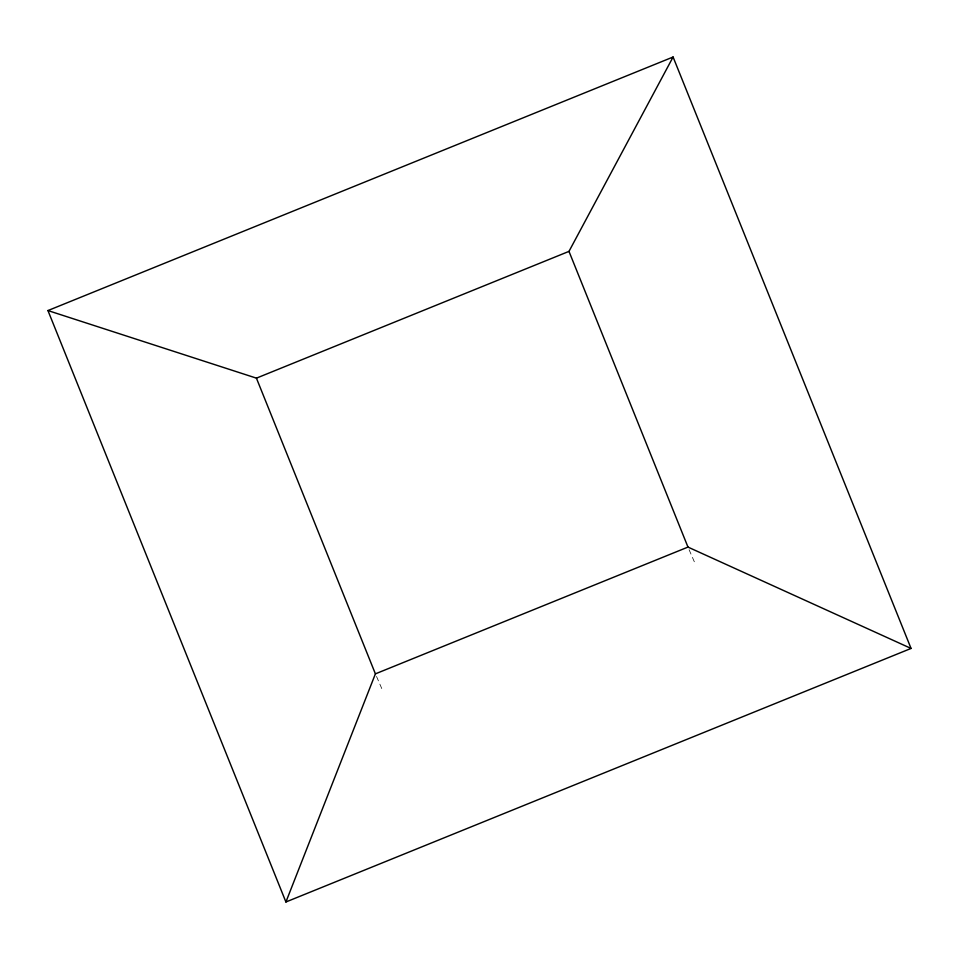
<?xml version="1.0" encoding="UTF-8"?>
<svg xmlns="http://www.w3.org/2000/svg" width="959" height="959" viewBox="0 0 959 959"><rect width="100%" height="100%" fill="white"/><g stroke="black" fill="none" stroke-linecap="round" stroke-linejoin="round"><path stroke-width="0.72" stroke-dasharray="4.79 3.6" d="M689.089 549.687L695.275 563.964M376.527 676.455L382.713 690.744"/><path stroke-width="1.44" d="M285.914 901.987L375.401 673.853L256.425 378.146L47.95 310.56L285.914 901.987L911.05 648.44L673.086 57.013L47.95 310.56M256.425 378.146L568.987 251.378L673.086 57.013M375.401 673.853L687.975 547.086L911.05 648.44M568.987 251.378L687.975 547.086"/></g></svg>
